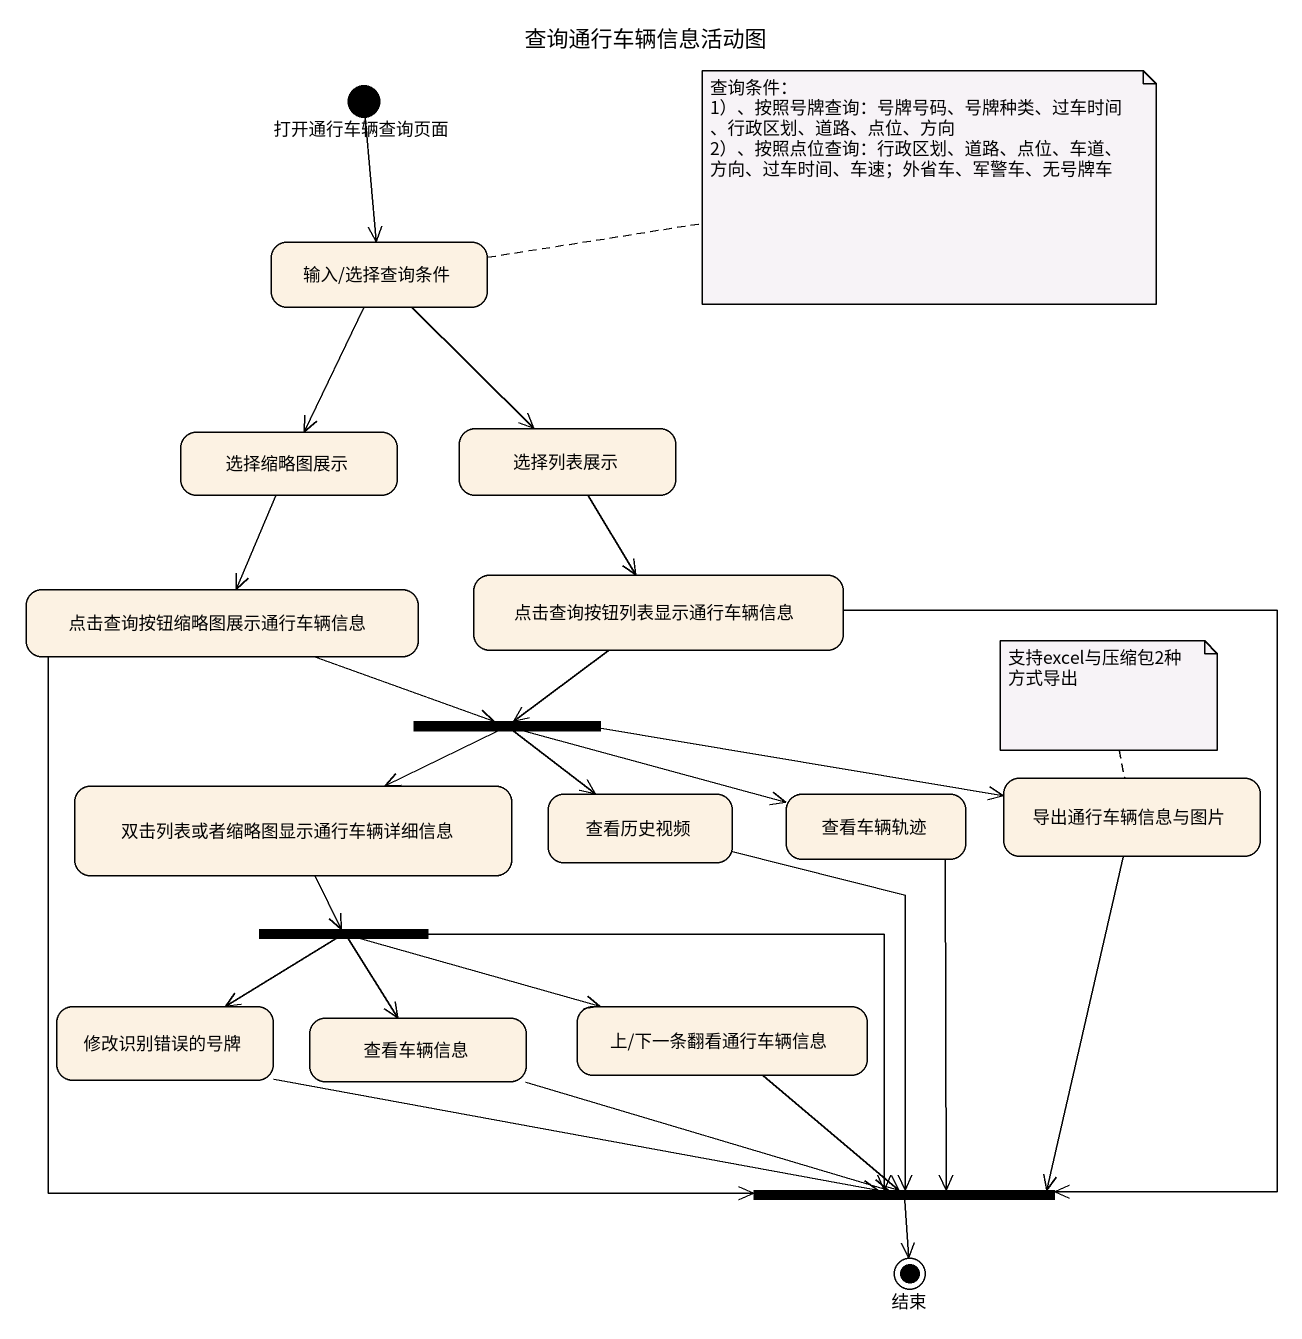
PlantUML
@startuml
title 查询通行车辆信息活动图
hide empty description
state 打开通行车辆查询页面 <<start>>
state "输入/选择查询条件" as 输入_选择查询条件
state 选择缩略图展示
state 选择列表展示
state 点击查询按钮缩略图展示通行车辆信息
state 点击查询按钮列表显示通行车辆信息
state fork1 <<fork>>
state 双击列表或者缩略图显示通行车辆详细信息
state 查看历史视频
state 查看车辆轨迹
state 导出通行车辆信息与图片
state fork2 <<fork>>
state 修改识别错误的号牌
state 查看车辆信息
state "上/下一条翻看通行车辆信息" as 上_下一条翻看通行车辆信息
state fork3 <<join>>
state 结束 <<end>>
打开通行车辆查询页面 --> 输入_选择查询条件
输入_选择查询条件 --> 选择缩略图展示
输入_选择查询条件 --> 选择列表展示
选择缩略图展示 --> 点击查询按钮缩略图展示通行车辆信息
选择列表展示 --> 点击查询按钮列表显示通行车辆信息
点击查询按钮缩略图展示通行车辆信息 -right-> fork1
点击查询按钮缩略图展示通行车辆信息 --> fork3
点击查询按钮列表显示通行车辆信息 --> fork1
点击查询按钮列表显示通行车辆信息 --> fork3
fork1 -left-> 双击列表或者缩略图显示通行车辆详细信息
fork1 --> 查看历史视频
fork1 -right-> 查看车辆轨迹
fork1 -right-> 导出通行车辆信息与图片
双击列表或者缩略图显示通行车辆详细信息 --> fork2
查看历史视频 --> fork3
查看车辆轨迹 --> fork3
导出通行车辆信息与图片 --> fork3
fork2 --> 修改识别错误的号牌
fork2 --> 查看车辆信息
fork2 -right-> 上_下一条翻看通行车辆信息
fork2 -right-> fork3
修改识别错误的号牌 -right-> fork3
查看车辆信息 -right-> fork3
上_下一条翻看通行车辆信息 --> fork3
fork3 --> 结束
note right of 输入_选择查询条件
  查询条件：
  1）、按照号牌查询：号牌号码、号牌种类、过车时间、行政区划、道路、点位、方向
  2）、按照点位查询：行政区划、道路、点位、车道、方向、过车时间、车速；外省车、军警车、无号牌车
end note
note top of 导出通行车辆信息与图片 : 支持excel与压缩包2种方式导出
@enduml
